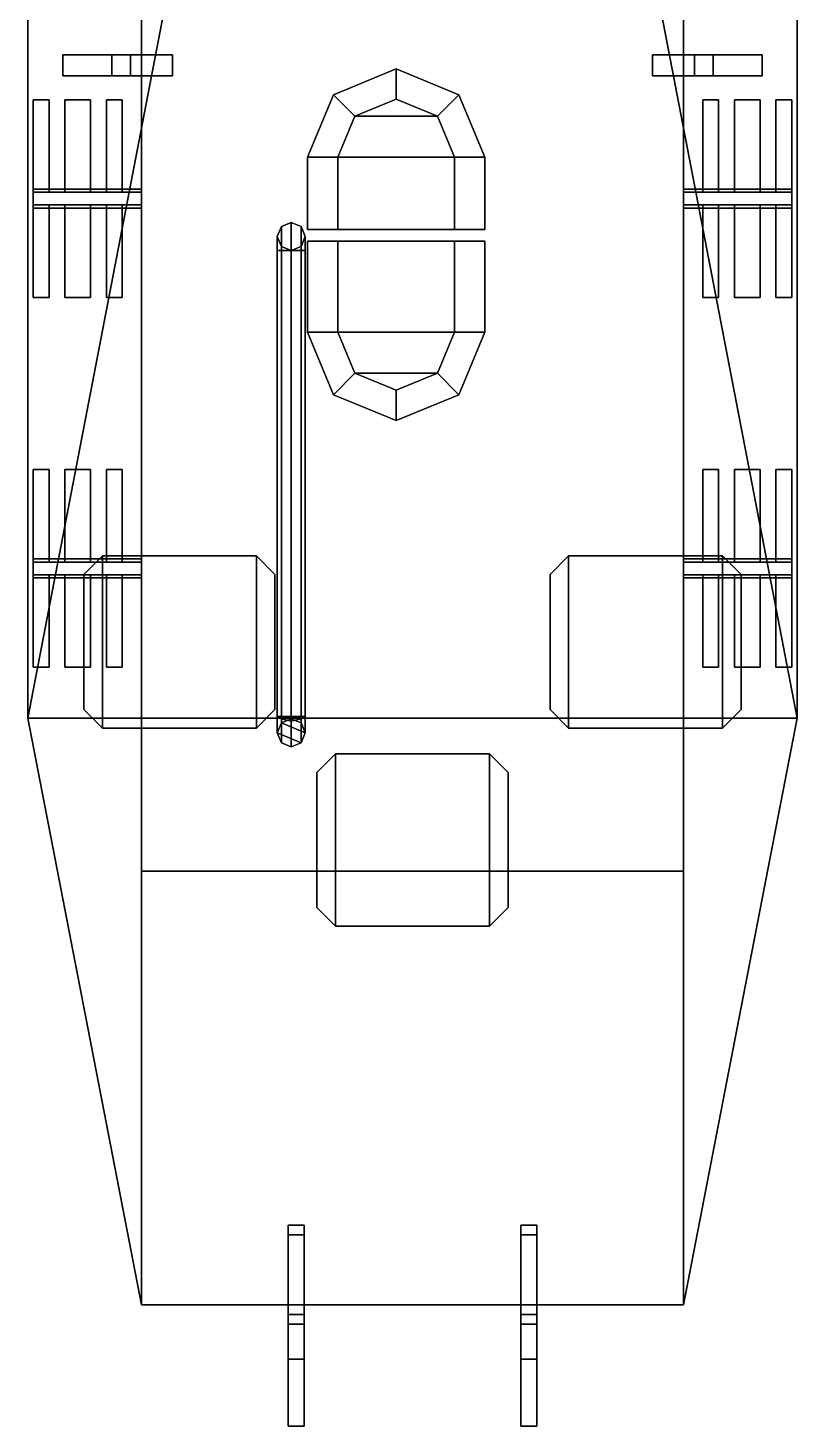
# Model space of a CAD drawing. Extents: x -1.6 to 1.6, y -6.1 to 5.4.
# Drawn here: x -1.65 to 1.65, y -6.07 to -0.07 of the extents above; entities that cross this region are included whole.
import ezdxf

# ---------------------------------------------------------------- set-up
doc = ezdxf.new("R2010")
doc.units = 0
doc.layers.get('0').update_dxf_attribs({"linetype": 'CONTINUOUS'})

msp = doc.modelspace()

# ---------------------------------------------------------------- linework, layer by layer
for points in [[(-1.65, 0.903, 1.2861), (-1.65, -3.0374, 1.2724), (-1.65, -3.0374, 2.19), (-1.65, 3.2563, 2.16)], [(-1.65, 3.2563, 2.16), (-1.65, -3.0374, 2.19), (-1.65, -3.0374, 2.19), (-0.53, 2.78, 2.1623)], [(0.53, 2.78, 2.1623), (1.65, -3.0374, 2.19), (1.65, -3.0374, 2.19), (1.65, 3.2563, 2.16)], [(1.65, -3.0374, 2.19), (1.65, -3.0374, 1.2724), (1.65, 0.903, 1.2861), (1.65, 3.2563, 2.16)], [(-1.163, 2.9827, 0.4241), (-1.163, -3.6941, 0.4241), (-1.163, -3.0374, 1.2724), (-1.163, 0.903, 1.2861)], [(1.163, 2.9827, 0.4241), (1.163, -3.6941, 0.4241), (-1.163, -3.6941, 0.4241), (-1.163, 2.9827, 0.4241)], [(1.163, -3.0374, 1.2724), (1.163, -3.6941, 0.4241), (1.163, 2.9827, 0.4241), (1.163, 0.903, 1.2861)], [(-0.53, 2.78, 2.1623), (-1.65, -3.0374, 2.19), (1.65, -3.0374, 2.19), (0.53, 2.78, 2.1623)], [(-1.5, -0.19, 2.36), (-1.5, -0.19, 2.17), (-1.5, -0.28, 2.17), (-1.5, -0.28, 2.36)], [(-1.03, -0.19, 2.36), (-1.03, -0.19, 2.17), (-1.5, -0.19, 2.17), (-1.5, -0.19, 2.36)], [(-1.03, -0.19, 2.36), (-1.03, -0.19, 2.36), (-1.5, -0.19, 2.36), (-1.29, -0.19, 2.46)], [(-1.29, -0.19, 2.46), (-1.5, -0.19, 2.36), (-1.5, -0.28, 2.36), (-1.29, -0.28, 2.46)], [(-1.03, -0.19, 2.65), (-1.03, -0.19, 2.36), (-1.29, -0.19, 2.46), (-1.21, -0.19, 2.65)], [(-1.21, -0.19, 2.65), (-1.29, -0.19, 2.46), (-1.29, -0.28, 2.46), (-1.21, -0.28, 2.65)], [(-1.21, -0.28, 2.65), (-1.03, -0.28, 2.65), (-1.03, -0.19, 2.65), (-1.21, -0.19, 2.65)], [(-1.03, -0.28, 2.65), (-1.03, -0.28, 2.17), (-1.03, -0.19, 2.17), (-1.03, -0.19, 2.65)], [(1.29, -0.19, 2.46), (1.03, -0.19, 2.36), (1.03, -0.19, 2.65), (1.21, -0.19, 2.65)], [(1.03, -0.19, 2.65), (1.03, -0.19, 2.17), (1.03, -0.28, 2.17), (1.03, -0.28, 2.65)], [(1.5, -0.19, 2.17), (1.03, -0.19, 2.17), (1.03, -0.19, 2.36), (1.5, -0.19, 2.36)], [(1.5, -0.19, 2.36), (1.03, -0.19, 2.36), (1.03, -0.19, 2.36), (1.29, -0.19, 2.46)], [(1.21, -0.19, 2.65), (1.03, -0.19, 2.65), (1.03, -0.28, 2.65), (1.21, -0.28, 2.65)], [(1.21, -0.28, 2.65), (1.29, -0.28, 2.46), (1.29, -0.19, 2.46), (1.21, -0.19, 2.65)], [(1.29, -0.28, 2.46), (1.5, -0.28, 2.36), (1.5, -0.19, 2.36), (1.29, -0.19, 2.46)], [(1.5, -0.28, 2.36), (1.5, -0.28, 2.17), (1.5, -0.19, 2.17), (1.5, -0.19, 2.36)], [(-1.5, -0.28, 2.17), (-1.03, -0.28, 2.17), (-1.03, -0.28, 2.36), (-1.5, -0.28, 2.36)], [(-1.5, -0.28, 2.36), (-1.03, -0.28, 2.36), (-1.03, -0.28, 2.36), (-1.29, -0.28, 2.46)], [(-1.29, -0.28, 2.46), (-1.03, -0.28, 2.36), (-1.03, -0.28, 2.65), (-1.21, -0.28, 2.65)], [(-0.07, -0.25, 2.1767), (-0.3387, -0.3613, 2.1772), (-0.3387, -0.3613, 2.31), (-0.07, -0.25, 2.31)], [(-0.07, -0.25, 2.31), (-0.3387, -0.3613, 2.31), (-0.2468, -0.4532, 2.49), (-0.07, -0.38, 2.49)], [(0.1987, -0.3613, 2.1772), (-0.07, -0.25, 2.1767), (-0.07, -0.25, 2.31), (0.1987, -0.3613, 2.31)], [(0.1987, -0.3613, 2.31), (-0.07, -0.25, 2.31), (-0.07, -0.38, 2.49), (0.1068, -0.4532, 2.49)], [(1.03, -0.28, 2.65), (1.03, -0.28, 2.36), (1.29, -0.28, 2.46), (1.21, -0.28, 2.65)], [(1.03, -0.28, 2.36), (1.03, -0.28, 2.17), (1.5, -0.28, 2.17), (1.5, -0.28, 2.36)], [(1.03, -0.28, 2.36), (1.03, -0.28, 2.36), (1.5, -0.28, 2.36), (1.29, -0.28, 2.46)], [(-1.6282, -0.3831, 0.3557), (-1.6282, -0.7662, 0.4789), (-1.5597, -0.7662, 0.4789), (-1.5597, -0.3831, 0.3557)], [(-1.5597, -0.3831, 0.2873), (-1.5597, -0.7799, 0.3284), (-1.6282, -0.7799, 0.3284), (-1.6282, -0.3831, 0.2873)], [(-1.5597, -0.3831, 0.3557), (-1.5597, -0.3831, 0.2873), (-1.6282, -0.3831, 0.2873), (-1.6282, -0.3831, 0.3557)], [(-1.6282, -0.3831, 0.2873), (-1.6282, -0.7799, 0.3284), (-1.6282, -0.7662, 0.4789), (-1.6282, -0.3831, 0.3557)], [(-1.5597, -0.7662, 0.4789), (-1.5597, -0.7799, 0.3284), (-1.5597, -0.3831, 0.2873), (-1.5597, -0.3831, 0.3557)], [(-1.4913, -0.3831, 0.3557), (-1.4913, -0.7662, 0.4789), (-1.3819, -0.7662, 0.4789), (-1.3819, -0.3831, 0.3557)], [(-1.3819, -0.3831, 0.2873), (-1.3819, -0.7799, 0.3284), (-1.4913, -0.7799, 0.3284), (-1.4913, -0.3831, 0.2873)], [(-1.3819, -0.3831, 0.3557), (-1.3819, -0.3831, 0.2873), (-1.4913, -0.3831, 0.2873), (-1.4913, -0.3831, 0.3557)], [(-1.4913, -0.3831, 0.2873), (-1.4913, -0.7799, 0.3284), (-1.4913, -0.7662, 0.4789), (-1.4913, -0.3831, 0.3557)], [(-1.3819, -0.7662, 0.4789), (-1.3819, -0.7799, 0.3284), (-1.3819, -0.3831, 0.2873), (-1.3819, -0.3831, 0.3557)], [(-1.2451, -0.3831, 0.2873), (-1.2451, -0.7799, 0.3284), (-1.3135, -0.7799, 0.3284), (-1.3135, -0.3831, 0.2873)], [(-1.3135, -0.3831, 0.3557), (-1.3135, -0.7662, 0.4789), (-1.2451, -0.7662, 0.4789), (-1.2451, -0.3831, 0.3557)], [(-1.2451, -0.3831, 0.3557), (-1.2451, -0.3831, 0.2873), (-1.3135, -0.3831, 0.2873), (-1.3135, -0.3831, 0.3557)], [(-1.3135, -0.3831, 0.2873), (-1.3135, -0.7799, 0.3284), (-1.3135, -0.7662, 0.4789), (-1.3135, -0.3831, 0.3557)], [(-1.2451, -0.7662, 0.4789), (-1.2451, -0.7799, 0.3284), (-1.2451, -0.3831, 0.2873), (-1.2451, -0.3831, 0.3557)], [(-0.3387, -0.3613, 2.1772), (-0.45, -0.63, 2.1785), (-0.45, -0.63, 2.31), (-0.3387, -0.3613, 2.31)], [(-0.3387, -0.3613, 2.31), (-0.45, -0.63, 2.31), (-0.32, -0.63, 2.49), (-0.2468, -0.4532, 2.49)], [(-0.07, -0.38, 2.49), (-0.2468, -0.4532, 2.49), (0.1068, -0.4532, 2.49), (-0.07, -0.38, 2.49)], [(0.31, -0.63, 2.31), (0.1987, -0.3613, 2.31), (0.1068, -0.4532, 2.49), (0.18, -0.63, 2.49)], [(0.31, -0.63, 2.1785), (0.1987, -0.3613, 2.1772), (0.1987, -0.3613, 2.31), (0.31, -0.63, 2.31)], [(1.2451, -0.3831, 0.3557), (1.2451, -0.7662, 0.4789), (1.3135, -0.7662, 0.4789), (1.3135, -0.3831, 0.3557)], [(1.2451, -0.3831, 0.2873), (1.2451, -0.7799, 0.3284), (1.2451, -0.7662, 0.4789), (1.2451, -0.3831, 0.3557)], [(1.3135, -0.3831, 0.2873), (1.3135, -0.7799, 0.3284), (1.2451, -0.7799, 0.3284), (1.2451, -0.3831, 0.2873)], [(1.3135, -0.3831, 0.3557), (1.3135, -0.3831, 0.2873), (1.2451, -0.3831, 0.2873), (1.2451, -0.3831, 0.3557)], [(1.3135, -0.7662, 0.4789), (1.3135, -0.7799, 0.3284), (1.3135, -0.3831, 0.2873), (1.3135, -0.3831, 0.3557)], [(1.3819, -0.3831, 0.3557), (1.3819, -0.7662, 0.4789), (1.4913, -0.7662, 0.4789), (1.4913, -0.3831, 0.3557)], [(1.3819, -0.3831, 0.2873), (1.3819, -0.7799, 0.3284), (1.3819, -0.7662, 0.4789), (1.3819, -0.3831, 0.3557)], [(1.4913, -0.3831, 0.2873), (1.4913, -0.7799, 0.3284), (1.3819, -0.7799, 0.3284), (1.3819, -0.3831, 0.2873)], [(1.4913, -0.3831, 0.3557), (1.4913, -0.3831, 0.2873), (1.3819, -0.3831, 0.2873), (1.3819, -0.3831, 0.3557)], [(1.4913, -0.7662, 0.4789), (1.4913, -0.7799, 0.3284), (1.4913, -0.3831, 0.2873), (1.4913, -0.3831, 0.3557)], [(1.5597, -0.3831, 0.3557), (1.5597, -0.7662, 0.4789), (1.6282, -0.7662, 0.4789), (1.6282, -0.3831, 0.3557)], [(1.5597, -0.3831, 0.2873), (1.5597, -0.7799, 0.3284), (1.5597, -0.7662, 0.4789), (1.5597, -0.3831, 0.3557)], [(1.6282, -0.3831, 0.2873), (1.6282, -0.7799, 0.3284), (1.5597, -0.7799, 0.3284), (1.5597, -0.3831, 0.2873)], [(1.6282, -0.3831, 0.3557), (1.6282, -0.3831, 0.2873), (1.5597, -0.3831, 0.2873), (1.5597, -0.3831, 0.3557)], [(1.6282, -0.7662, 0.4789), (1.6282, -0.7799, 0.3284), (1.6282, -0.3831, 0.2873), (1.6282, -0.3831, 0.3557)], [(-0.2468, -0.4532, 2.49), (-0.32, -0.63, 2.49), (0.18, -0.63, 2.49), (0.1068, -0.4532, 2.49)], [(-0.45, -0.63, 2.31), (-0.45, -0.94, 2.31), (-0.32, -0.94, 2.49), (-0.32, -0.63, 2.49)], [(-0.45, -0.63, 2.1785), (-0.45, -0.94, 2.18), (-0.45, -0.94, 2.31), (-0.45, -0.63, 2.31)], [(-0.32, -0.63, 2.49), (-0.32, -0.94, 2.49), (0.18, -0.94, 2.49), (0.18, -0.63, 2.49)], [(0.31, -0.94, 2.31), (0.31, -0.63, 2.31), (0.18, -0.63, 2.49), (0.18, -0.94, 2.49)], [(0.31, -0.94, 2.18), (0.31, -0.63, 2.1785), (0.31, -0.63, 2.31), (0.31, -0.94, 2.31)], [(-1.6282, -0.7799, 0.3284), (-1.6282, -0.8346, 0.3284), (-1.6282, -0.8483, 0.4789), (-1.6282, -0.7662, 0.4789)], [(-1.6282, -0.7662, 0.4789), (-1.6282, -0.8483, 0.4789), (-1.163, -0.8483, 0.4789), (-1.163, -0.7662, 0.4789)], [(-1.163, -0.7799, 0.3284), (-1.163, -0.8346, 0.3284), (-1.6282, -0.8346, 0.3284), (-1.6282, -0.7799, 0.3284)], [(-1.163, -0.7662, 0.4789), (-1.163, -0.7799, 0.3284), (-1.5597, -0.7799, 0.3284), (-1.5597, -0.7662, 0.4789)], [(1.5597, -0.7662, 0.4789), (1.5597, -0.7799, 0.3284), (1.163, -0.7799, 0.3284), (1.163, -0.7662, 0.4789)], [(1.6282, -0.8483, 0.4789), (1.6282, -0.7662, 0.4789), (1.163, -0.7662, 0.4789), (1.163, -0.8483, 0.4789)], [(1.163, -0.8346, 0.3284), (1.163, -0.7799, 0.3284), (1.6282, -0.7799, 0.3284), (1.6282, -0.8346, 0.3284)], [(1.6282, -0.8346, 0.3284), (1.6282, -0.7799, 0.3284), (1.6282, -0.7662, 0.4789), (1.6282, -0.8483, 0.4789)], [(-1.6282, -1.2314, 0.2873), (-1.6282, -0.8346, 0.3284), (-1.5597, -0.8346, 0.3284), (-1.5597, -1.2314, 0.2873)], [(-1.6282, -0.8483, 0.4789), (-1.6282, -0.8346, 0.3284), (-1.6282, -1.2314, 0.2873), (-1.6282, -1.2314, 0.3557)], [(-1.5597, -0.8483, 0.4789), (-1.5597, -0.8346, 0.3284), (-1.163, -0.8346, 0.3284), (-1.163, -0.8483, 0.4789)], [(-1.5597, -1.2314, 0.2873), (-1.5597, -0.8346, 0.3284), (-1.5597, -0.8483, 0.4789), (-1.5597, -1.2314, 0.3557)], [(-1.4913, -1.2314, 0.2873), (-1.4913, -0.8346, 0.3284), (-1.3819, -0.8346, 0.3284), (-1.3819, -1.2314, 0.2873)], [(-1.4913, -0.8483, 0.4789), (-1.4913, -0.8346, 0.3284), (-1.4913, -1.2314, 0.2873), (-1.4913, -1.2314, 0.3557)], [(-1.3819, -1.2314, 0.2873), (-1.3819, -0.8346, 0.3284), (-1.3819, -0.8483, 0.4789), (-1.3819, -1.2314, 0.3557)], [(-1.3135, -1.2314, 0.2873), (-1.3135, -0.8346, 0.3284), (-1.2451, -0.8346, 0.3284), (-1.2451, -1.2314, 0.2873)], [(-1.3135, -0.8483, 0.4789), (-1.3135, -0.8346, 0.3284), (-1.3135, -1.2314, 0.2873), (-1.3135, -1.2314, 0.3557)], [(-1.2451, -1.2314, 0.2873), (-1.2451, -0.8346, 0.3284), (-1.2451, -0.8483, 0.4789), (-1.2451, -1.2314, 0.3557)], [(1.163, -0.8483, 0.4789), (1.163, -0.8346, 0.3284), (1.5597, -0.8346, 0.3284), (1.5597, -0.8483, 0.4789)], [(1.2451, -0.8483, 0.4789), (1.2451, -0.8346, 0.3284), (1.2451, -1.2314, 0.2873), (1.2451, -1.2314, 0.3557)], [(1.2451, -1.2314, 0.2873), (1.2451, -0.8346, 0.3284), (1.3135, -0.8346, 0.3284), (1.3135, -1.2314, 0.2873)], [(1.3135, -1.2314, 0.2873), (1.3135, -0.8346, 0.3284), (1.3135, -0.8483, 0.4789), (1.3135, -1.2314, 0.3557)], [(1.3819, -0.8483, 0.4789), (1.3819, -0.8346, 0.3284), (1.3819, -1.2314, 0.2873), (1.3819, -1.2314, 0.3557)], [(1.3819, -1.2314, 0.2873), (1.3819, -0.8346, 0.3284), (1.4913, -0.8346, 0.3284), (1.4913, -1.2314, 0.2873)], [(1.4913, -1.2314, 0.2873), (1.4913, -0.8346, 0.3284), (1.4913, -0.8483, 0.4789), (1.4913, -1.2314, 0.3557)], [(1.5597, -0.8483, 0.4789), (1.5597, -0.8346, 0.3284), (1.5597, -1.2314, 0.2873), (1.5597, -1.2314, 0.3557)], [(1.5597, -1.2314, 0.2873), (1.5597, -0.8346, 0.3284), (1.6282, -0.8346, 0.3284), (1.6282, -1.2314, 0.2873)], [(1.6282, -1.2314, 0.2873), (1.6282, -0.8346, 0.3284), (1.6282, -0.8483, 0.4789), (1.6282, -1.2314, 0.3557)], [(-1.5597, -1.2314, 0.3557), (-1.5597, -0.8483, 0.4789), (-1.6282, -0.8483, 0.4789), (-1.6282, -1.2314, 0.3557)], [(-1.3819, -1.2314, 0.3557), (-1.3819, -0.8483, 0.4789), (-1.4913, -0.8483, 0.4789), (-1.4913, -1.2314, 0.3557)], [(-1.2451, -1.2314, 0.3557), (-1.2451, -0.8483, 0.4789), (-1.3135, -0.8483, 0.4789), (-1.3135, -1.2314, 0.3557)], [(1.3135, -1.2314, 0.3557), (1.3135, -0.8483, 0.4789), (1.2451, -0.8483, 0.4789), (1.2451, -1.2314, 0.3557)], [(1.4913, -1.2314, 0.3557), (1.4913, -0.8483, 0.4789), (1.3819, -0.8483, 0.4789), (1.3819, -1.2314, 0.3557)], [(1.6282, -1.2314, 0.3557), (1.6282, -0.8483, 0.4789), (1.5597, -0.8483, 0.4789), (1.5597, -1.2314, 0.3557)], [(-0.5624, -0.9276, 2.18), (-0.58, -0.97, 2.18), (-0.58, -0.97, 2.24), (-0.5624, -0.9276, 2.26)], [(-0.5624, -0.9276, 2.26), (-0.58, -0.97, 2.24), (-0.58, -1.03, 2.27), (-0.5624, -1.03, 2.3124)], [(-0.52, -0.91, 2.18), (-0.5624, -0.9276, 2.18), (-0.5624, -0.9276, 2.26), (-0.52, -0.91, 2.28)], [(-0.52, -0.91, 2.28), (-0.5624, -0.9276, 2.26), (-0.5624, -1.03, 2.3124), (-0.52, -1.03, 2.33)], [(-0.4776, -0.9276, 2.18), (-0.52, -0.91, 2.18), (-0.52, -0.91, 2.28), (-0.4776, -0.9276, 2.26)], [(-0.4776, -0.9276, 2.26), (-0.52, -0.91, 2.28), (-0.52, -1.03, 2.33), (-0.4776, -1.03, 2.3124)], [(-0.46, -0.97, 2.18), (-0.4776, -0.9276, 2.18), (-0.4776, -0.9276, 2.26), (-0.46, -0.97, 2.24)], [(-0.46, -0.97, 2.24), (-0.4776, -0.9276, 2.26), (-0.4776, -1.03, 2.3124), (-0.46, -1.03, 2.27)], [(-0.32, -0.94, 2.49), (-0.45, -0.94, 2.31), (0.31, -0.94, 2.31), (0.18, -0.94, 2.49)], [(-0.45, -0.94, 2.31), (-0.45, -0.94, 2.18), (0.31, -0.94, 2.18), (0.31, -0.94, 2.31)], [(-0.58, -0.97, 2.18), (-0.5624, -1.0124, 2.18), (-0.5624, -1.0124, 2.22), (-0.58, -0.97, 2.24)], [(-0.58, -0.97, 2.24), (-0.5624, -1.0124, 2.22), (-0.5624, -1.03, 2.2276), (-0.58, -1.03, 2.27)], [(-0.5624, -1.0124, 2.18), (-0.52, -1.03, 2.18), (-0.52, -1.03, 2.21), (-0.5624, -1.0124, 2.22)], [(-0.5624, -1.0124, 2.22), (-0.52, -1.03, 2.21), (-0.52, -1.03, 2.21), (-0.5624, -1.03, 2.2276)], [(-0.52, -1.03, 2.18), (-0.4776, -1.0124, 2.18), (-0.4776, -1.0124, 2.22), (-0.52, -1.03, 2.21)], [(-0.52, -1.03, 2.21), (-0.4776, -1.0124, 2.22), (-0.4776, -1.03, 2.2276), (-0.52, -1.03, 2.21)], [(-0.4776, -1.0124, 2.18), (-0.46, -0.97, 2.18), (-0.46, -0.97, 2.24), (-0.4776, -1.0124, 2.22)], [(-0.4776, -1.0124, 2.22), (-0.46, -0.97, 2.24), (-0.46, -1.03, 2.27), (-0.4776, -1.03, 2.2276)], [(-0.45, -0.99, 2.1802), (-0.45, -1.38, 2.1821), (-0.45, -1.38, 2.31), (-0.45, -0.99, 2.31)], [(-0.45, -0.99, 2.31), (-0.45, -1.38, 2.31), (-0.32, -1.38, 2.49), (-0.32, -0.99, 2.49)], [(-0.45, -0.99, 2.31), (-0.32, -0.99, 2.49), (0.18, -0.99, 2.49), (0.31, -0.99, 2.31)], [(-0.45, -0.99, 2.1802), (-0.45, -0.99, 2.31), (0.31, -0.99, 2.31), (0.31, -0.99, 2.1802)], [(-0.32, -0.99, 2.49), (-0.32, -1.38, 2.49), (0.18, -1.38, 2.49), (0.18, -0.99, 2.49)], [(0.31, -1.38, 2.31), (0.31, -0.99, 2.31), (0.18, -0.99, 2.49), (0.18, -1.38, 2.49)], [(0.31, -1.38, 2.1821), (0.31, -0.99, 2.1802), (0.31, -0.99, 2.31), (0.31, -1.38, 2.31)], [(-0.5624, -1.03, 2.3124), (-0.58, -1.03, 2.27), (-0.58, -3.03, 2.27), (-0.5624, -3.03, 2.3124)], [(-0.58, -1.03, 2.27), (-0.5624, -1.03, 2.2276), (-0.5624, -3.04, 2.2276), (-0.58, -3.03, 2.27)], [(-0.52, -1.03, 2.33), (-0.5624, -1.03, 2.3124), (-0.5624, -3.03, 2.3124), (-0.52, -3.03, 2.33)], [(-0.5624, -1.03, 2.2276), (-0.52, -1.03, 2.21), (-0.52, -3.05, 2.21), (-0.5624, -3.04, 2.2276)], [(-0.4776, -1.03, 2.3124), (-0.52, -1.03, 2.33), (-0.52, -3.03, 2.33), (-0.4776, -3.03, 2.3124)], [(-0.52, -1.03, 2.21), (-0.4776, -1.03, 2.2276), (-0.4776, -3.04, 2.2276), (-0.52, -3.05, 2.21)], [(-0.46, -1.03, 2.27), (-0.4776, -1.03, 2.3124), (-0.4776, -3.03, 2.3124), (-0.46, -3.03, 2.27)], [(-0.4776, -1.03, 2.2276), (-0.46, -1.03, 2.27), (-0.46, -3.03, 2.27), (-0.4776, -3.04, 2.2276)], [(-1.6282, -1.2314, 0.3557), (-1.6282, -1.2314, 0.2873), (-1.5597, -1.2314, 0.2873), (-1.5597, -1.2314, 0.3557)], [(-1.4913, -1.2314, 0.3557), (-1.4913, -1.2314, 0.2873), (-1.3819, -1.2314, 0.2873), (-1.3819, -1.2314, 0.3557)], [(-1.3135, -1.2314, 0.3557), (-1.3135, -1.2314, 0.2873), (-1.2451, -1.2314, 0.2873), (-1.2451, -1.2314, 0.3557)], [(1.2451, -1.2314, 0.3557), (1.2451, -1.2314, 0.2873), (1.3135, -1.2314, 0.2873), (1.3135, -1.2314, 0.3557)], [(1.3819, -1.2314, 0.3557), (1.3819, -1.2314, 0.2873), (1.4913, -1.2314, 0.2873), (1.4913, -1.2314, 0.3557)], [(1.5597, -1.2314, 0.3557), (1.5597, -1.2314, 0.2873), (1.6282, -1.2314, 0.2873), (1.6282, -1.2314, 0.3557)], [(-0.45, -1.38, 2.1821), (-0.3387, -1.6487, 2.1834), (-0.3387, -1.6487, 2.31), (-0.45, -1.38, 2.31)], [(-0.45, -1.38, 2.31), (-0.3387, -1.6487, 2.31), (-0.2468, -1.5568, 2.49), (-0.32, -1.38, 2.49)], [(-0.32, -1.38, 2.49), (-0.2468, -1.5568, 2.49), (0.1068, -1.5568, 2.49), (0.18, -1.38, 2.49)], [(0.1987, -1.6487, 2.31), (0.31, -1.38, 2.31), (0.18, -1.38, 2.49), (0.1068, -1.5568, 2.49)], [(0.1987, -1.6487, 2.1834), (0.31, -1.38, 2.1821), (0.31, -1.38, 2.31), (0.1987, -1.6487, 2.31)], [(-0.3387, -1.6487, 2.31), (-0.07, -1.76, 2.31), (-0.07, -1.63, 2.49), (-0.2468, -1.5568, 2.49)], [(-0.2468, -1.5568, 2.49), (-0.07, -1.63, 2.49), (-0.07, -1.63, 2.49), (0.1068, -1.5568, 2.49)], [(-0.07, -1.76, 2.31), (0.1987, -1.6487, 2.31), (0.1068, -1.5568, 2.49), (-0.07, -1.63, 2.49)], [(-0.3387, -1.6487, 2.1834), (-0.07, -1.76, 2.1839), (-0.07, -1.76, 2.31), (-0.3387, -1.6487, 2.31)], [(-0.07, -1.76, 2.1839), (0.1987, -1.6487, 2.1834), (0.1987, -1.6487, 2.31), (-0.07, -1.76, 2.31)], [(-1.6282, -1.9702, 0.2873), (-1.6282, -2.367, 0.3284), (-1.6282, -2.3533, 0.4789), (-1.6282, -1.9702, 0.3557)], [(-1.5597, -1.9702, 0.3557), (-1.5597, -1.9702, 0.2873), (-1.6282, -1.9702, 0.2873), (-1.6282, -1.9702, 0.3557)], [(-1.5597, -1.9702, 0.2873), (-1.5597, -2.367, 0.3284), (-1.6282, -2.367, 0.3284), (-1.6282, -1.9702, 0.2873)], [(-1.6282, -1.9702, 0.3557), (-1.6282, -2.3533, 0.4789), (-1.5597, -2.3533, 0.4789), (-1.5597, -1.9702, 0.3557)], [(-1.5597, -2.3533, 0.4789), (-1.5597, -2.367, 0.3284), (-1.5597, -1.9702, 0.2873), (-1.5597, -1.9702, 0.3557)], [(-1.4913, -1.9702, 0.2873), (-1.4913, -2.367, 0.3284), (-1.4913, -2.3533, 0.4789), (-1.4913, -1.9702, 0.3557)], [(-1.3819, -1.9702, 0.3557), (-1.3819, -1.9702, 0.2873), (-1.4913, -1.9702, 0.2873), (-1.4913, -1.9702, 0.3557)], [(-1.3819, -1.9702, 0.2873), (-1.3819, -2.367, 0.3284), (-1.4913, -2.367, 0.3284), (-1.4913, -1.9702, 0.2873)], [(-1.4913, -1.9702, 0.3557), (-1.4913, -2.3533, 0.4789), (-1.3819, -2.3533, 0.4789), (-1.3819, -1.9702, 0.3557)], [(-1.3819, -2.3533, 0.4789), (-1.3819, -2.367, 0.3284), (-1.3819, -1.9702, 0.2873), (-1.3819, -1.9702, 0.3557)], [(-1.3135, -1.9702, 0.2873), (-1.3135, -2.367, 0.3284), (-1.3135, -2.3533, 0.4789), (-1.3135, -1.9702, 0.3557)], [(-1.2451, -1.9702, 0.3557), (-1.2451, -1.9702, 0.2873), (-1.3135, -1.9702, 0.2873), (-1.3135, -1.9702, 0.3557)], [(-1.3135, -1.9702, 0.3557), (-1.3135, -2.3533, 0.4789), (-1.2451, -2.3533, 0.4789), (-1.2451, -1.9702, 0.3557)], [(-1.2451, -1.9702, 0.2873), (-1.2451, -2.367, 0.3284), (-1.3135, -2.367, 0.3284), (-1.3135, -1.9702, 0.2873)], [(-1.2451, -2.3533, 0.4789), (-1.2451, -2.367, 0.3284), (-1.2451, -1.9702, 0.2873), (-1.2451, -1.9702, 0.3557)], [(1.3135, -1.9702, 0.3557), (1.3135, -1.9702, 0.2873), (1.2451, -1.9702, 0.2873), (1.2451, -1.9702, 0.3557)], [(1.3135, -1.9702, 0.2873), (1.3135, -2.367, 0.3284), (1.2451, -2.367, 0.3284), (1.2451, -1.9702, 0.2873)], [(1.2451, -1.9702, 0.2873), (1.2451, -2.367, 0.3284), (1.2451, -2.3533, 0.4789), (1.2451, -1.9702, 0.3557)], [(1.2451, -1.9702, 0.3557), (1.2451, -2.3533, 0.4789), (1.3135, -2.3533, 0.4789), (1.3135, -1.9702, 0.3557)], [(1.3135, -2.3533, 0.4789), (1.3135, -2.367, 0.3284), (1.3135, -1.9702, 0.2873), (1.3135, -1.9702, 0.3557)], [(1.4913, -1.9702, 0.3557), (1.4913, -1.9702, 0.2873), (1.3819, -1.9702, 0.2873), (1.3819, -1.9702, 0.3557)], [(1.4913, -1.9702, 0.2873), (1.4913, -2.367, 0.3284), (1.3819, -2.367, 0.3284), (1.3819, -1.9702, 0.2873)], [(1.3819, -1.9702, 0.2873), (1.3819, -2.367, 0.3284), (1.3819, -2.3533, 0.4789), (1.3819, -1.9702, 0.3557)], [(1.3819, -1.9702, 0.3557), (1.3819, -2.3533, 0.4789), (1.4913, -2.3533, 0.4789), (1.4913, -1.9702, 0.3557)], [(1.4913, -2.3533, 0.4789), (1.4913, -2.367, 0.3284), (1.4913, -1.9702, 0.2873), (1.4913, -1.9702, 0.3557)], [(1.6282, -1.9702, 0.3557), (1.6282, -1.9702, 0.2873), (1.5597, -1.9702, 0.2873), (1.5597, -1.9702, 0.3557)], [(1.6282, -1.9702, 0.2873), (1.6282, -2.367, 0.3284), (1.5597, -2.367, 0.3284), (1.5597, -1.9702, 0.2873)], [(1.5597, -1.9702, 0.2873), (1.5597, -2.367, 0.3284), (1.5597, -2.3533, 0.4789), (1.5597, -1.9702, 0.3557)], [(1.5597, -1.9702, 0.3557), (1.5597, -2.3533, 0.4789), (1.6282, -2.3533, 0.4789), (1.6282, -1.9702, 0.3557)], [(1.6282, -2.3533, 0.4789), (1.6282, -2.367, 0.3284), (1.6282, -1.9702, 0.2873), (1.6282, -1.9702, 0.3557)], [(-1.6282, -2.3533, 0.4789), (-1.6282, -2.4354, 0.4789), (-1.163, -2.4354, 0.4789), (-1.163, -2.3533, 0.4789)], [(-1.6282, -2.367, 0.3284), (-1.6282, -2.4217, 0.3284), (-1.6282, -2.4354, 0.4789), (-1.6282, -2.3533, 0.4789)], [(-1.163, -2.367, 0.3284), (-1.163, -2.4217, 0.3284), (-1.6282, -2.4217, 0.3284), (-1.6282, -2.367, 0.3284)], [(-1.163, -2.3533, 0.4789), (-1.163, -2.367, 0.3284), (-1.5597, -2.367, 0.3284), (-1.5597, -2.3533, 0.4789)], [(-1.41, -2.42, 2.21), (-1.41, -3, 2.21), (-1.33, -3.08, 2.21), (-1.33, -2.34, 2.21)], [(-1.33, -2.34, 2.21), (-1.33, -2.34, 2.18), (-1.41, -2.42, 2.18), (-1.41, -2.42, 2.21)], [(-0.67, -2.34, 2.21), (-0.67, -2.34, 2.18), (-1.33, -2.34, 2.18), (-1.33, -2.34, 2.21)], [(-0.67, -3.08, 2.21), (-0.67, -2.34, 2.21), (-1.33, -2.34, 2.21), (-1.33, -3.08, 2.21)], [(-0.59, -2.42, 2.21), (-0.59, -2.42, 2.18), (-0.67, -2.34, 2.18), (-0.67, -2.34, 2.21)], [(-0.59, -3, 2.21), (-0.59, -2.42, 2.21), (-0.67, -2.34, 2.21), (-0.67, -3.08, 2.21)], [(0.59, -2.42, 2.21), (0.59, -3, 2.21), (0.67, -3.08, 2.21), (0.67, -2.34, 2.21)], [(0.67, -2.34, 2.21), (0.67, -2.34, 2.18), (0.59, -2.42, 2.18), (0.59, -2.42, 2.21)], [(1.33, -2.34, 2.21), (1.33, -2.34, 2.18), (0.67, -2.34, 2.18), (0.67, -2.34, 2.21)], [(1.33, -3.08, 2.21), (1.33, -2.34, 2.21), (0.67, -2.34, 2.21), (0.67, -3.08, 2.21)], [(1.6282, -2.4354, 0.4789), (1.6282, -2.3533, 0.4789), (1.163, -2.3533, 0.4789), (1.163, -2.4354, 0.4789)], [(1.5597, -2.3533, 0.4789), (1.5597, -2.367, 0.3284), (1.163, -2.367, 0.3284), (1.163, -2.3533, 0.4789)], [(1.163, -2.4217, 0.3284), (1.163, -2.367, 0.3284), (1.6282, -2.367, 0.3284), (1.6282, -2.4217, 0.3284)], [(1.41, -2.42, 2.21), (1.41, -2.42, 2.18), (1.33, -2.34, 2.18), (1.33, -2.34, 2.21)], [(1.41, -3, 2.21), (1.41, -2.42, 2.21), (1.33, -2.34, 2.21), (1.33, -3.08, 2.21)], [(1.6282, -2.4217, 0.3284), (1.6282, -2.367, 0.3284), (1.6282, -2.3533, 0.4789), (1.6282, -2.4354, 0.4789)], [(-1.6282, -2.4354, 0.4789), (-1.6282, -2.4217, 0.3284), (-1.6282, -2.8185, 0.2873), (-1.6282, -2.8185, 0.3557)], [(-1.6282, -2.8185, 0.2873), (-1.6282, -2.4217, 0.3284), (-1.5597, -2.4217, 0.3284), (-1.5597, -2.8185, 0.2873)], [(-1.5597, -2.8185, 0.3557), (-1.5597, -2.4354, 0.4789), (-1.6282, -2.4354, 0.4789), (-1.6282, -2.8185, 0.3557)], [(-1.5597, -2.8185, 0.2873), (-1.5597, -2.4217, 0.3284), (-1.5597, -2.4354, 0.4789), (-1.5597, -2.8185, 0.3557)], [(-1.5597, -2.4354, 0.4789), (-1.5597, -2.4217, 0.3284), (-1.163, -2.4217, 0.3284), (-1.163, -2.4354, 0.4789)], [(-1.4913, -2.4354, 0.4789), (-1.4913, -2.4217, 0.3284), (-1.4913, -2.8185, 0.2873), (-1.4913, -2.8185, 0.3557)], [(-1.4913, -2.8185, 0.2873), (-1.4913, -2.4217, 0.3284), (-1.3819, -2.4217, 0.3284), (-1.3819, -2.8185, 0.2873)], [(-1.3819, -2.8185, 0.3557), (-1.3819, -2.4354, 0.4789), (-1.4913, -2.4354, 0.4789), (-1.4913, -2.8185, 0.3557)], [(-1.41, -2.42, 2.18), (-1.41, -3, 2.18), (-1.41, -3, 2.21), (-1.41, -2.42, 2.21)], [(-1.3819, -2.8185, 0.2873), (-1.3819, -2.4217, 0.3284), (-1.3819, -2.4354, 0.4789), (-1.3819, -2.8185, 0.3557)], [(-1.3135, -2.4354, 0.4789), (-1.3135, -2.4217, 0.3284), (-1.3135, -2.8185, 0.2873), (-1.3135, -2.8185, 0.3557)], [(-1.3135, -2.8185, 0.2873), (-1.3135, -2.4217, 0.3284), (-1.2451, -2.4217, 0.3284), (-1.2451, -2.8185, 0.2873)], [(-1.2451, -2.8185, 0.3557), (-1.2451, -2.4354, 0.4789), (-1.3135, -2.4354, 0.4789), (-1.3135, -2.8185, 0.3557)], [(-1.2451, -2.8185, 0.2873), (-1.2451, -2.4217, 0.3284), (-1.2451, -2.4354, 0.4789), (-1.2451, -2.8185, 0.3557)], [(-0.59, -3, 2.18), (-0.59, -2.42, 2.18), (-0.59, -2.42, 2.21), (-0.59, -3, 2.21)], [(0.59, -2.42, 2.18), (0.59, -3, 2.18), (0.59, -3, 2.21), (0.59, -2.42, 2.21)], [(1.163, -2.4354, 0.4789), (1.163, -2.4217, 0.3284), (1.5597, -2.4217, 0.3284), (1.5597, -2.4354, 0.4789)], [(1.2451, -2.8185, 0.2873), (1.2451, -2.4217, 0.3284), (1.3135, -2.4217, 0.3284), (1.3135, -2.8185, 0.2873)], [(1.2451, -2.4354, 0.4789), (1.2451, -2.4217, 0.3284), (1.2451, -2.8185, 0.2873), (1.2451, -2.8185, 0.3557)], [(1.3135, -2.8185, 0.3557), (1.3135, -2.4354, 0.4789), (1.2451, -2.4354, 0.4789), (1.2451, -2.8185, 0.3557)], [(1.3135, -2.8185, 0.2873), (1.3135, -2.4217, 0.3284), (1.3135, -2.4354, 0.4789), (1.3135, -2.8185, 0.3557)], [(1.3819, -2.8185, 0.2873), (1.3819, -2.4217, 0.3284), (1.4913, -2.4217, 0.3284), (1.4913, -2.8185, 0.2873)], [(1.3819, -2.4354, 0.4789), (1.3819, -2.4217, 0.3284), (1.3819, -2.8185, 0.2873), (1.3819, -2.8185, 0.3557)], [(1.4913, -2.8185, 0.3557), (1.4913, -2.4354, 0.4789), (1.3819, -2.4354, 0.4789), (1.3819, -2.8185, 0.3557)], [(1.41, -3, 2.18), (1.41, -2.42, 2.18), (1.41, -2.42, 2.21), (1.41, -3, 2.21)], [(1.4913, -2.8185, 0.2873), (1.4913, -2.4217, 0.3284), (1.4913, -2.4354, 0.4789), (1.4913, -2.8185, 0.3557)], [(1.5597, -2.8185, 0.2873), (1.5597, -2.4217, 0.3284), (1.6282, -2.4217, 0.3284), (1.6282, -2.8185, 0.2873)], [(1.5597, -2.4354, 0.4789), (1.5597, -2.4217, 0.3284), (1.5597, -2.8185, 0.2873), (1.5597, -2.8185, 0.3557)], [(1.6282, -2.8185, 0.3557), (1.6282, -2.4354, 0.4789), (1.5597, -2.4354, 0.4789), (1.5597, -2.8185, 0.3557)], [(1.6282, -2.8185, 0.2873), (1.6282, -2.4217, 0.3284), (1.6282, -2.4354, 0.4789), (1.6282, -2.8185, 0.3557)], [(-1.6282, -2.8185, 0.3557), (-1.6282, -2.8185, 0.2873), (-1.5597, -2.8185, 0.2873), (-1.5597, -2.8185, 0.3557)], [(-1.4913, -2.8185, 0.3557), (-1.4913, -2.8185, 0.2873), (-1.3819, -2.8185, 0.2873), (-1.3819, -2.8185, 0.3557)], [(-1.3135, -2.8185, 0.3557), (-1.3135, -2.8185, 0.2873), (-1.2451, -2.8185, 0.2873), (-1.2451, -2.8185, 0.3557)], [(1.2451, -2.8185, 0.3557), (1.2451, -2.8185, 0.2873), (1.3135, -2.8185, 0.2873), (1.3135, -2.8185, 0.3557)], [(1.3819, -2.8185, 0.3557), (1.3819, -2.8185, 0.2873), (1.4913, -2.8185, 0.2873), (1.4913, -2.8185, 0.3557)], [(1.5597, -2.8185, 0.3557), (1.5597, -2.8185, 0.2873), (1.6282, -2.8185, 0.2873), (1.6282, -2.8185, 0.3557)], [(-1.65, -3.0374, 1.2724), (-1.163, -5.5549, 1.2724), (-1.163, -5.5549, 2.16), (-1.65, -3.0374, 2.19)], [(-1.65, -3.0374, 2.19), (-1.163, -5.5549, 2.16), (1.163, -5.5549, 2.16), (1.65, -3.0374, 2.19)], [(-1.41, -3, 2.21), (-1.41, -3, 2.18), (-1.33, -3.08, 2.18), (-1.33, -3.08, 2.21)], [(-1.163, -3.6941, 0.4241), (-1.163, -5.5549, 1.0809), (-1.163, -5.5549, 1.2724), (-1.163, -3.0374, 1.2724)], [(-0.67, -3.08, 2.21), (-0.67, -3.08, 2.18), (-0.59, -3, 2.18), (-0.59, -3, 2.21)], [(-0.5624, -3.03, 2.3124), (-0.58, -3.03, 2.27), (-0.58, -3.1, 2.33), (-0.5624, -3.0576, 2.33)], [(-0.58, -3.03, 2.27), (-0.5624, -3.04, 2.2276), (-0.5624, -3.1424, 2.32), (-0.58, -3.1, 2.33)], [(-0.5624, -3.0576, 2.33), (-0.58, -3.1, 2.33), (-0.58, -3.1, 2.43), (-0.5624, -3.0576, 2.43)], [(-0.46, -3.1, 2.43), (-0.5624, -3.0576, 2.43), (-0.58, -3.1, 2.43), (-0.4776, -3.1424, 2.43)], [(-0.52, -3.03, 2.33), (-0.5624, -3.03, 2.3124), (-0.5624, -3.0576, 2.33), (-0.52, -3.04, 2.33)], [(-0.52, -3.04, 2.33), (-0.5624, -3.0576, 2.33), (-0.5624, -3.0576, 2.43), (-0.52, -3.04, 2.43)], [(-0.5624, -3.04, 2.2276), (-0.52, -3.05, 2.21), (-0.52, -3.16, 2.31), (-0.5624, -3.1424, 2.32)], [(-0.4776, -3.0576, 2.43), (-0.52, -3.04, 2.43), (-0.5624, -3.0576, 2.43), (-0.46, -3.1, 2.43)], [(-0.4776, -3.03, 2.3124), (-0.52, -3.03, 2.33), (-0.52, -3.04, 2.33), (-0.4776, -3.0576, 2.33)], [(-0.4776, -3.0576, 2.33), (-0.52, -3.04, 2.33), (-0.52, -3.04, 2.43), (-0.4776, -3.0576, 2.43)], [(-0.52, -3.05, 2.21), (-0.4776, -3.04, 2.2276), (-0.4776, -3.1424, 2.32), (-0.52, -3.16, 2.31)], [(-0.4776, -3.04, 2.2276), (-0.46, -3.03, 2.27), (-0.46, -3.1, 2.33), (-0.4776, -3.1424, 2.32)], [(-0.46, -3.03, 2.27), (-0.4776, -3.03, 2.3124), (-0.4776, -3.0576, 2.33), (-0.46, -3.1, 2.33)], [(-0.46, -3.1, 2.33), (-0.4776, -3.0576, 2.33), (-0.4776, -3.0576, 2.43), (-0.46, -3.1, 2.43)], [(0.59, -3, 2.21), (0.59, -3, 2.18), (0.67, -3.08, 2.18), (0.67, -3.08, 2.21)], [(1.163, -5.5549, 2.16), (1.163, -5.5549, 1.2724), (1.65, -3.0374, 1.2724), (1.65, -3.0374, 2.19)], [(1.163, -5.5549, 1.2724), (1.163, -5.5549, 1.0809), (1.163, -3.6941, 0.4241), (1.163, -3.0374, 1.2724)], [(1.33, -3.08, 2.21), (1.33, -3.08, 2.18), (1.41, -3, 2.18), (1.41, -3, 2.21)], [(-1.33, -3.08, 2.21), (-1.33, -3.08, 2.18), (-0.67, -3.08, 2.18), (-0.67, -3.08, 2.21)], [(-0.58, -3.1, 2.33), (-0.5624, -3.1424, 2.32), (-0.5624, -3.1424, 2.43), (-0.58, -3.1, 2.43)], [(-0.4776, -3.1424, 2.43), (-0.58, -3.1, 2.43), (-0.5624, -3.1424, 2.43), (-0.52, -3.16, 2.43)], [(-0.4776, -3.1424, 2.32), (-0.46, -3.1, 2.33), (-0.46, -3.1, 2.43), (-0.4776, -3.1424, 2.43)], [(0.67, -3.08, 2.21), (0.67, -3.08, 2.18), (1.33, -3.08, 2.18), (1.33, -3.08, 2.21)], [(-0.5624, -3.1424, 2.32), (-0.52, -3.16, 2.31), (-0.52, -3.16, 2.43), (-0.5624, -3.1424, 2.43)], [(-0.52, -3.16, 2.31), (-0.4776, -3.1424, 2.32), (-0.4776, -3.1424, 2.43), (-0.52, -3.16, 2.43)], [(-0.33, -3.19, 2.21), (-0.33, -3.19, 2.18), (-0.41, -3.27, 2.18), (-0.41, -3.27, 2.21)], [(-0.41, -3.27, 2.21), (-0.41, -3.85, 2.21), (-0.33, -3.93, 2.21), (-0.33, -3.19, 2.21)], [(0.33, -3.93, 2.21), (0.33, -3.19, 2.21), (-0.33, -3.19, 2.21), (-0.33, -3.93, 2.21)], [(0.33, -3.19, 2.21), (0.33, -3.19, 2.18), (-0.33, -3.19, 2.18), (-0.33, -3.19, 2.21)], [(0.41, -3.85, 2.21), (0.41, -3.27, 2.21), (0.33, -3.19, 2.21), (0.33, -3.93, 2.21)], [(0.41, -3.27, 2.21), (0.41, -3.27, 2.18), (0.33, -3.19, 2.18), (0.33, -3.19, 2.21)], [(-0.41, -3.27, 2.18), (-0.41, -3.85, 2.18), (-0.41, -3.85, 2.21), (-0.41, -3.27, 2.21)], [(0.41, -3.85, 2.18), (0.41, -3.27, 2.18), (0.41, -3.27, 2.21), (0.41, -3.85, 2.21)], [(1.163, -3.6941, 0.4241), (1.163, -5.5549, 1.0809), (-1.163, -5.5549, 1.0809), (-1.163, -3.6941, 0.4241)], [(-0.41, -3.85, 2.21), (-0.41, -3.85, 2.18), (-0.33, -3.93, 2.17), (-0.33, -3.93, 2.21)], [(0.33, -3.93, 2.21), (0.33, -3.93, 2.17), (0.41, -3.85, 2.18), (0.41, -3.85, 2.21)], [(-0.33, -3.93, 2.21), (-0.33, -3.93, 2.17), (0.33, -3.93, 2.17), (0.33, -3.93, 2.21)], [(-0.5336, -5.2128, 0.8756), (-0.5336, -5.2539, 0.9167), (-0.4652, -5.2539, 0.9167), (-0.4652, -5.2128, 0.8756)], [(-0.5336, -5.2128, 0.561), (-0.5336, -5.2539, 0.5336), (-0.5336, -5.2539, 0.9167), (-0.5336, -5.2128, 0.8756)], [(-0.4652, -5.2128, 0.561), (-0.4652, -5.2539, 0.5336), (-0.5336, -5.2539, 0.5336), (-0.5336, -5.2128, 0.561)], [(-0.4652, -5.2128, 0.8756), (-0.4652, -5.2128, 0.561), (-0.5336, -5.2128, 0.561), (-0.5336, -5.2128, 0.8756)], [(-0.4652, -5.2539, 0.9167), (-0.4652, -5.2539, 0.5336), (-0.4652, -5.2128, 0.561), (-0.4652, -5.2128, 0.8756)], [(0.5336, -5.2128, 0.8756), (0.5336, -5.2128, 0.561), (0.4652, -5.2128, 0.561), (0.4652, -5.2128, 0.8756)], [(0.4652, -5.2128, 0.561), (0.4652, -5.2539, 0.5336), (0.4652, -5.2539, 0.9167), (0.4652, -5.2128, 0.8756)], [(0.5336, -5.2128, 0.561), (0.5336, -5.2539, 0.5336), (0.4652, -5.2539, 0.5336), (0.4652, -5.2128, 0.561)], [(0.4652, -5.2128, 0.8756), (0.4652, -5.2539, 0.9167), (0.5336, -5.2539, 0.9167), (0.5336, -5.2128, 0.8756)], [(0.5336, -5.2539, 0.9167), (0.5336, -5.2539, 0.5336), (0.5336, -5.2128, 0.561), (0.5336, -5.2128, 0.8756)], [(-0.5336, -5.2539, 0.5336), (-0.5336, -5.637, 0.6841), (-0.5336, -5.637, 1.0398), (-0.5336, -5.2539, 0.9167)], [(-0.4652, -5.2539, 0.5336), (-0.4652, -5.637, 0.6841), (-0.5336, -5.637, 0.6841), (-0.5336, -5.2539, 0.5336)], [(-0.5336, -5.2539, 0.9167), (-0.5336, -5.637, 1.0398), (-0.4652, -5.637, 1.0398), (-0.4652, -5.2539, 0.9167)], [(-0.4652, -5.637, 1.0398), (-0.4652, -5.637, 0.6841), (-0.4652, -5.2539, 0.5336), (-0.4652, -5.2539, 0.9167)], [(0.4652, -5.2539, 0.5336), (0.4652, -5.637, 0.6841), (0.4652, -5.637, 1.0398), (0.4652, -5.2539, 0.9167)], [(0.5336, -5.2539, 0.5336), (0.5336, -5.637, 0.6841), (0.4652, -5.637, 0.6841), (0.4652, -5.2539, 0.5336)], [(0.4652, -5.2539, 0.9167), (0.4652, -5.637, 1.0398), (0.5336, -5.637, 1.0398), (0.5336, -5.2539, 0.9167)], [(0.5336, -5.637, 1.0398), (0.5336, -5.637, 0.6841), (0.5336, -5.2539, 0.5336), (0.5336, -5.2539, 0.9167)], [(-1.163, -5.5549, 2.16), (-1.163, -5.5549, 1.2724), (1.163, -5.5549, 1.2724), (1.163, -5.5549, 2.16)], [(-1.163, -5.5549, 1.2724), (-1.163, -5.5549, 1.0809), (1.163, -5.5549, 1.0809), (1.163, -5.5549, 1.2724)], [(-0.5336, -5.5959, 1.2587), (-0.5336, -5.637, 1.1767), (-0.5336, -5.637, 1.4503), (-0.5336, -5.5959, 1.3956)], [(-0.4652, -5.5959, 1.2587), (-0.4652, -5.637, 1.1767), (-0.5336, -5.637, 1.1767), (-0.5336, -5.5959, 1.2587)], [(-0.5336, -5.5959, 1.3956), (-0.5336, -5.637, 1.4503), (-0.4652, -5.637, 1.4503), (-0.4652, -5.5959, 1.3956)], [(-0.4652, -5.5959, 1.3956), (-0.4652, -5.5959, 1.2587), (-0.5336, -5.5959, 1.2587), (-0.5336, -5.5959, 1.3956)], [(-0.5336, -5.637, 0.6841), (-0.5336, -6.0748, 0.862), (-0.5336, -5.7875, 1.4503), (-0.5336, -5.637, 1.4503)], [(-0.4652, -5.637, 0.6841), (-0.4652, -6.0748, 0.862), (-0.5336, -6.0748, 0.862), (-0.5336, -5.637, 0.6841)], [(-0.4652, -5.637, 1.1767), (-0.4652, -5.637, 1.0398), (-0.5336, -5.637, 1.0398), (-0.5336, -5.637, 1.1767)], [(-0.5336, -5.637, 1.4503), (-0.5336, -5.7875, 1.4503), (-0.4652, -5.7875, 1.4503), (-0.4652, -5.637, 1.4503)], [(-0.4652, -5.637, 1.4503), (-0.4652, -5.637, 1.1767), (-0.4652, -5.5959, 1.2587), (-0.4652, -5.5959, 1.3956)], [(-0.4652, -5.7875, 1.4503), (-0.4652, -6.0748, 0.862), (-0.4652, -5.637, 0.6841), (-0.4652, -5.637, 1.4503)], [(0.4652, -5.5959, 1.2587), (0.4652, -5.637, 1.1767), (0.4652, -5.637, 1.4503), (0.4652, -5.5959, 1.3956)], [(0.5336, -5.5959, 1.3956), (0.5336, -5.5959, 1.2587), (0.4652, -5.5959, 1.2587), (0.4652, -5.5959, 1.3956)], [(0.5336, -5.5959, 1.2587), (0.5336, -5.637, 1.1767), (0.4652, -5.637, 1.1767), (0.4652, -5.5959, 1.2587)], [(0.4652, -5.5959, 1.3956), (0.4652, -5.637, 1.4503), (0.5336, -5.637, 1.4503), (0.5336, -5.5959, 1.3956)], [(0.5336, -5.637, 1.1767), (0.5336, -5.637, 1.0398), (0.4652, -5.637, 1.0398), (0.4652, -5.637, 1.1767)], [(0.4652, -5.637, 0.6841), (0.4652, -6.0748, 0.862), (0.4652, -5.7875, 1.4503), (0.4652, -5.637, 1.4503)], [(0.5336, -5.637, 0.6841), (0.5336, -6.0748, 0.862), (0.4652, -6.0748, 0.862), (0.4652, -5.637, 0.6841)], [(0.4652, -5.637, 1.4503), (0.4652, -5.7875, 1.4503), (0.5336, -5.7875, 1.4503), (0.5336, -5.637, 1.4503)], [(0.5336, -5.637, 1.4503), (0.5336, -5.637, 1.1767), (0.5336, -5.5959, 1.2587), (0.5336, -5.5959, 1.3956)], [(0.5336, -5.7875, 1.4503), (0.5336, -6.0748, 0.862), (0.5336, -5.637, 0.6841), (0.5336, -5.637, 1.4503)], [(-0.5336, -6.0748, 0.862), (-0.5336, -6.0748, 0.862), (-0.5336, -6.0748, 1.2587), (-0.5336, -5.7875, 1.4503)], [(-0.5336, -5.7875, 1.4503), (-0.5336, -6.0748, 1.2587), (-0.4652, -6.0748, 1.2587), (-0.4652, -5.7875, 1.4503)], [(-0.4652, -6.0748, 1.2587), (-0.4652, -6.0748, 0.862), (-0.4652, -6.0748, 0.862), (-0.4652, -5.7875, 1.4503)], [(0.4652, -6.0748, 0.862), (0.4652, -6.0748, 0.862), (0.4652, -6.0748, 1.2587), (0.4652, -5.7875, 1.4503)], [(0.4652, -5.7875, 1.4503), (0.4652, -6.0748, 1.2587), (0.5336, -6.0748, 1.2587), (0.5336, -5.7875, 1.4503)], [(0.5336, -6.0748, 1.2587), (0.5336, -6.0748, 0.862), (0.5336, -6.0748, 0.862), (0.5336, -5.7875, 1.4503)], [(-0.5336, -6.0748, 1.2587), (-0.5336, -6.0748, 0.862), (-0.4652, -6.0748, 0.862), (-0.4652, -6.0748, 1.2587)], [(-0.4652, -6.0748, 0.862), (-0.4652, -6.0748, 0.862), (-0.5336, -6.0748, 0.862)], [(0.4652, -6.0748, 1.2587), (0.4652, -6.0748, 0.862), (0.5336, -6.0748, 0.862), (0.5336, -6.0748, 1.2587)], [(0.5336, -6.0748, 0.862), (0.5336, -6.0748, 0.862), (0.4652, -6.0748, 0.862)]]:
    msp.add_3dface(points)

doc.saveas('drawing.dxf')
